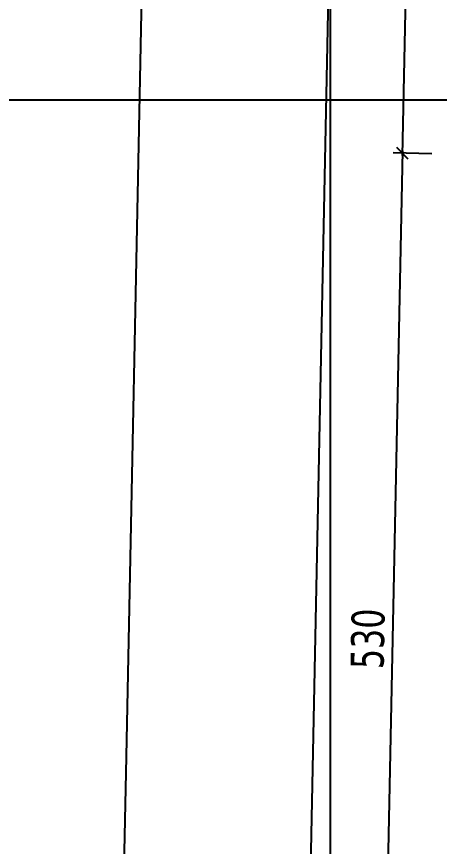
# Model space of a CAD drawing. Header units: millimetres. Extents: x 43168.9 to 43194.6, y -25545.1 to -25543.4.
# Drawn here: x 43171.0766 to 43171.1228, y -25544.3053 to -25544.2148 of the extents above; entities that cross this region are included whole.
import ezdxf

# ---------------------------------------------------------------- set-up
doc = ezdxf.new("R2010")
doc.units = ezdxf.units.MM
doc.header["$LTSCALE"] = 200
doc.linetypes.add('DASHDOT', pattern=[1, 0.5, -0.25, 0, -0.25])
doc.linetypes.add('DASHDOT2', pattern=[0.5, 0.25, -0.125, 0, -0.125])
for name, color, linetype in [('aks_sgh', 5, 'DASHDOT2'), ('olcuic_sgh', 183, 'Continuous'), ('yapi-yaklasma_sgh', 41, 'DASHDOT')]:
    doc.layers.add(name, color=color, linetype=linetype)
doc.styles.add('dim', font='VERDANA.TTF', dxfattribs={"width": 0.7})

msp = doc.modelspace()

# ---------------------------------------------------------------- linework, layer by layer
at = {"color": 0, "linetype": 'ByBlock', "lineweight": -2}
for p, q in [((43171.11815796812, -25544.2290787781), (43171.11933330655, -25544.23030294295)), ((43171.11933330655, -25544.23030294295), (43171.11815796812, -25544.2290787781))]:
    msp.add_line(p, q, dxfattribs=at)
at = {"layer": 'aks_sgh'}
for p, q in [((43171.11087904171, -25543.74091939969), (43171.11087904171, -25544.78991939969)), ((43171.17087959124, -25544.22391939969), (43170.19487849217, -25544.22391939969))]:
    msp.add_line(p, q, dxfattribs=at)
at = {"layer": 'olcuic_sgh'}
for p, q in [((43171.11590449738, -25543.95393292193), (43171.09944451843, -25544.76283447815)), ((43171.1214367374, -25544.09744068961), (43171.11874055125, -25544.22994080879)), ((43171.11875072341, -25544.22944091227), (43171.11658354123, -25544.33594390635)), ((43171.12195403621, -25544.22975614681), (43171.1177458443, -25544.22967051618)), ((43171.12195403621, -25544.22975614681), (43171.1177458443, -25544.22967051618))]:
    msp.add_line(p, q, dxfattribs=at)
at = {"layer": 'yapi-yaklasma_sgh'}
for p, q in [((43171.0925597653, -25544.09842254299), (43171.08857020649, -25544.29733415162)), ((43171.08857020649, -25544.29733415162), (43171.07894020233, -25544.76866528517))]:
    msp.add_line(p, q, dxfattribs=at)

# ---------------------------------------------------------------- texts
at = {"layer": 'olcuic_sgh', "color": 2, "style": 'dim', "width": 0.7}
msp.add_text('530', height=0.0036, rotation=88.83427466871035, dxfattribs=at).set_placement((43171.11668675778, -25544.28602243484))

doc.saveas('drawing.dxf')
